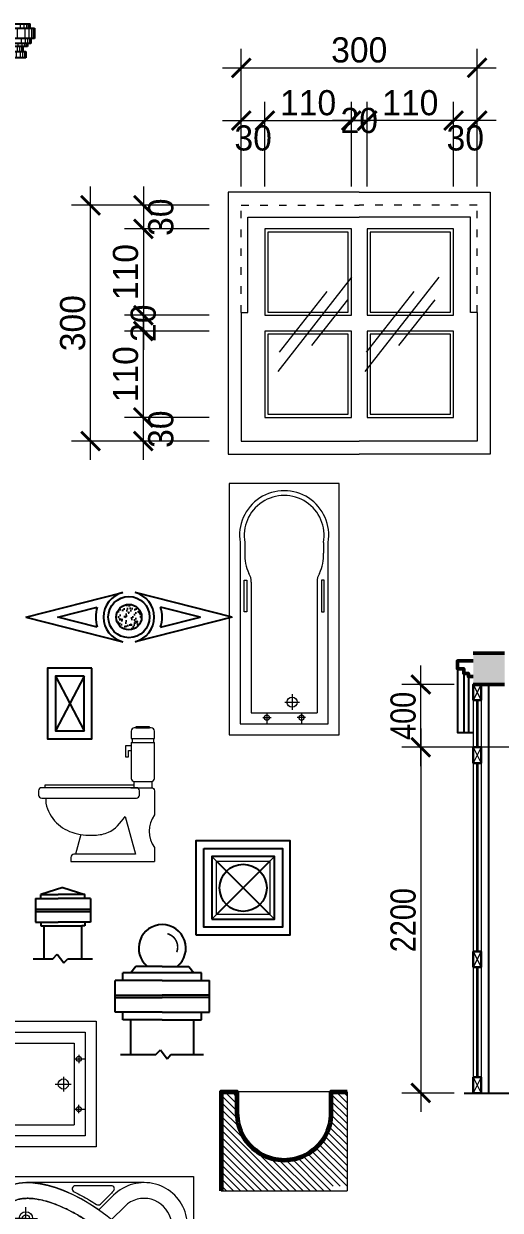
# Model space of a CAD drawing. Header units: millimetres. Extents: x -37049 to 129367, y 25385 to 90033.
# Drawn here: x 36232 to 39262, y 42520 to 50070 of the extents above; entities that cross this region are included whole.
import ezdxf

# ---------------------------------------------------------------- set-up
doc = ezdxf.new("R2010")
doc.units = ezdxf.units.MM
doc.header["$MEASUREMENT"] = 0
doc.linetypes.add('ACAD_ISO03W100', pattern=[30, 12, -18])
for name, color, linetype, lineweight in [('NCKHBAO', 191, 'Continuous', 13), ('NCUA', 4, 'Continuous', 20), ('NCUAMANH', 32, 'Continuous', 9), ('NKT', 9, 'Continuous', 0), ('NMANH1', 45, 'Continuous', 9), ('NMANH3', 25, 'Continuous', 9), ('NNUOC', 142, 'Continuous', 5), ('NTBI', 150, 'Continuous', 20), ('NTHAY1', 61, 'Continuous', 25), ('NTHAY2', 51, 'Continuous', 25), ('NTHAY3', 41, 'Continuous', 25), ('NTHEP', 7, 'Continuous', 20), ('Ntuong2', 150, 'Continuous', 50)]:
    doc.layers.add(name, color=color, linetype=linetype, lineweight=lineweight)
doc.styles.add('A-VO', font='vavon.ttf', dxfattribs={"height": 160})
doc.styles.add('AVO', font='vhelvcn.ttf')
doc.dimstyles.new('100', dxfattribs={"dimscale": 0, "dimtxt": 160, "dimasz": 120, "dimexe": 120, "dimexo": 120, "dimgap": 30, "dimtad": 1, "dimdec": 0, "dimzin": 0, "dimdsep": 46, "dimtxsty": 'AVO', "dimblk1": 'ARCHTICK', "dimblk2": 'ARCHTICK', "dimsah": 1, "dimcen": -2, "dimdle": 120, "dimclrd": 256, "dimclre": 256, "dimclrt": 7, "dimadec": 0, "dimazin": 0, "dimtfac": 1, "dimtdec": 0, "dimtix": 1, "dimtmove": 2, "dimatfit": 3, "dimldrblk": 'ARCHTICK', "dimfxl": 0, "dimtolj": 1, "dimtzin": 0, "dimlwd": 0, "dimlwe": 0, "dimarcsym": 0})
doc.dimstyles.new('20', dxfattribs={"dimscale": 0, "dimtxt": 160, "dimasz": 120, "dimexe": 120, "dimexo": 120, "dimgap": 30, "dimtad": 1, "dimtoh": 1, "dimdec": 0, "dimlfac": 0.2, "dimzin": 0, "dimdsep": 46, "dimtxsty": 'A-VO', "dimblk1": 'ARCHTICK', "dimblk2": 'ARCHTICK', "dimsah": 1, "dimcen": -3, "dimdle": 120, "dimclrd": 256, "dimclre": 256, "dimclrt": 7, "dimadec": 0, "dimazin": 0, "dimtfac": 1, "dimtdec": 0, "dimtix": 1, "dimtmove": 2, "dimatfit": 3, "dimldrblk": 'ARCHTICK', "dimfxl": 0, "dimtolj": 1, "dimtzin": 0, "dimlwd": 0, "dimlwe": 0, "dimarcsym": 0})

# ---------------------------------------------------------------- blocks, each defined once
blk = doc.blocks.new('_ARCHTICK')
at = {"color": 0, "linetype": 'ByBlock', "const_width": 0.15}
blk.add_lwpolyline([(-0.5, -0.5), (0.5, 0.5)], dxfattribs=at)
blk = doc.blocks.new('*D14')
at = {"layer": 'DEFPOINTS', "color": 0}
for p in [(37765.3, 49454), (37615.3, 48914.9), (37765.3, 48914.9)]:
    blk.add_point(p, dxfattribs=at)
at = {"layer": 'NKT', "lineweight": 0}
for p, q in [((37615.3, 49034.9), (37615.3, 49574)), ((37765.3, 49034.9), (37765.3, 49574)), ((37495.3, 49454), (37885.3, 49454))]:
    blk.add_line(p, q, dxfattribs=at)
at = {"layer": 'NKT', "lineweight": 0, "xscale": 120, "yscale": 120, "zscale": 120, "rotation": 180}
blk.add_blockref('_ARCHTICK', (37615.3, 49454), dxfattribs=at)
at = {"layer": 'NKT', "lineweight": 0, "xscale": 120, "yscale": 120, "zscale": 120}
blk.add_blockref('_ARCHTICK', (37765.3, 49454), dxfattribs=at)
at = {"layer": 'NKT', "color": 7, "insert": (37690.8, 49342.5), "char_height": 160, "attachment_point": 5, "style": 'A-VO'}
blk.add_mtext('\\A1;30', dxfattribs=at)
blk = doc.blocks.new('*D15')
at = {"layer": 'DEFPOINTS', "color": 0}
for p in [(38315.3, 49454), (37765.3, 48914.9), (38315.3, 48914.9)]:
    blk.add_point(p, dxfattribs=at)
at = {"layer": 'NKT', "lineweight": 0}
for p, q in [((37765.3, 49034.9), (37765.3, 49574)), ((38315.3, 49034.9), (38315.3, 49574)), ((37645.3, 49454), (38435.3, 49454))]:
    blk.add_line(p, q, dxfattribs=at)
at = {"layer": 'NKT', "lineweight": 0, "xscale": 120, "yscale": 120, "zscale": 120, "rotation": 180}
blk.add_blockref('_ARCHTICK', (37765.3, 49454), dxfattribs=at)
at = {"layer": 'NKT', "lineweight": 0, "xscale": 120, "yscale": 120, "zscale": 120}
blk.add_blockref('_ARCHTICK', (38315.3, 49454), dxfattribs=at)
at = {"layer": 'NKT', "color": 7, "insert": (38040.3, 49566.8), "char_height": 160, "attachment_point": 5, "style": 'A-VO'}
blk.add_mtext('\\A1;110', dxfattribs=at)
blk = doc.blocks.new('*D16')
at = {"layer": 'DEFPOINTS', "color": 0}
for p in [(39115.3, 49790), (37615.3, 48914.9), (39115.3, 48914.9)]:
    blk.add_point(p, dxfattribs=at)
at = {"layer": 'NKT', "lineweight": 0}
for p, q in [((37615.3, 49034.9), (37615.3, 49910)), ((39115.3, 49034.9), (39115.3, 49910)), ((37495.3, 49790), (39235.3, 49790))]:
    blk.add_line(p, q, dxfattribs=at)
at = {"layer": 'NKT', "lineweight": 0, "xscale": 120, "yscale": 120, "zscale": 120, "rotation": 180}
blk.add_blockref('_ARCHTICK', (37615.3, 49790), dxfattribs=at)
at = {"layer": 'NKT', "lineweight": 0, "xscale": 120, "yscale": 120, "zscale": 120}
blk.add_blockref('_ARCHTICK', (39115.3, 49790), dxfattribs=at)
at = {"layer": 'NKT', "color": 7, "insert": (38365.3, 49902.8), "char_height": 160, "attachment_point": 5, "style": 'A-VO'}
blk.add_mtext('\\A1;300', dxfattribs=at)
blk = doc.blocks.new('A$C4F583141')
at = {"layer": 'NMANH3'}
for p, q in [((0, 0), (112.9, 144)), ((2.1, 29.3), (74.8, 122.1)), ((51.5, 39.4), (106.5, 109.4))]:
    blk.add_line(p, q, dxfattribs=at)
blk = doc.blocks.new('*D17')
at = {"layer": 'DEFPOINTS', "color": 0}
for p in [(36656.8, 48914.9), (37531.9, 48914.9), (37531.9, 47414.9)]:
    blk.add_point(p, dxfattribs=at)
at = {"layer": 'NKT', "lineweight": 0}
for p, q in [((36656.8, 47294.9), (36656.8, 49034.9)), ((37411.9, 48914.9), (36536.8, 48914.9)), ((37411.9, 47414.9), (36536.8, 47414.9))]:
    blk.add_line(p, q, dxfattribs=at)
at = {"layer": 'NKT', "lineweight": 0, "xscale": 120, "yscale": 120, "zscale": 120}
for p, rotation in [((36656.8, 48914.9), 90), ((36656.8, 47414.9), 270)]:
    blk.add_blockref('_ARCHTICK', p, dxfattribs=dict(at, rotation=rotation))
at = {"layer": 'NKT', "color": 7, "insert": (36544, 48164.9), "char_height": 160, "attachment_point": 5, "rotation": 90, "style": 'A-VO'}
blk.add_mtext('\\A1;300', dxfattribs=at)
blk = doc.blocks.new('*D18')
at = {"layer": 'DEFPOINTS', "color": 0}
for p in [(37531.9, 48914.9), (36992.8, 48764.9), (37531.9, 48764.9)]:
    blk.add_point(p, dxfattribs=at)
at = {"layer": 'NKT', "lineweight": 0}
for p, q in [((36992.8, 49034.9), (36992.8, 48644.9)), ((37411.9, 48914.9), (36872.8, 48914.9)), ((37411.9, 48764.9), (36872.8, 48764.9))]:
    blk.add_line(p, q, dxfattribs=at)
at = {"layer": 'NKT', "lineweight": 0, "xscale": 120, "yscale": 120, "zscale": 120}
for p, rotation in [((36992.8, 48914.9), 90), ((36992.8, 48764.9), 270)]:
    blk.add_blockref('_ARCHTICK', p, dxfattribs=dict(at, rotation=rotation))
at = {"layer": 'NKT', "color": 7, "insert": (37104.3, 48839.4), "char_height": 160, "attachment_point": 5, "rotation": 90, "style": 'A-VO'}
blk.add_mtext('\\A1;30', dxfattribs=at)
blk = doc.blocks.new('*D19')
at = {"layer": 'DEFPOINTS', "color": 0}
for p in [(37531.9, 48764.9), (36992.8, 48214.9), (37531.9, 48214.9)]:
    blk.add_point(p, dxfattribs=at)
at = {"layer": 'NKT', "lineweight": 0}
for p, q in [((36992.8, 48884.9), (36992.8, 48094.9)), ((37411.9, 48764.9), (36872.8, 48764.9)), ((37411.9, 48214.9), (36872.8, 48214.9))]:
    blk.add_line(p, q, dxfattribs=at)
at = {"layer": 'NKT', "lineweight": 0, "xscale": 120, "yscale": 120, "zscale": 120}
for p, rotation in [((36992.8, 48764.9), 90), ((36992.8, 48214.9), 270)]:
    blk.add_blockref('_ARCHTICK', p, dxfattribs=dict(at, rotation=rotation))
at = {"layer": 'NKT', "color": 7, "insert": (36880, 48489.9), "char_height": 160, "attachment_point": 5, "rotation": 90, "style": 'A-VO'}
blk.add_mtext('\\A1;110', dxfattribs=at)
blk = doc.blocks.new('*D20')
at = {"layer": 'DEFPOINTS', "color": 0}
for p in [(36992.8, 47564.9), (37531.9, 47564.9), (37531.9, 47414.9)]:
    blk.add_point(p, dxfattribs=at)
at = {"layer": 'NKT', "lineweight": 0}
for p, q in [((36992.8, 47294.9), (36992.8, 47684.9)), ((37411.9, 47564.9), (36872.8, 47564.9)), ((37411.9, 47414.9), (36872.8, 47414.9))]:
    blk.add_line(p, q, dxfattribs=at)
at = {"layer": 'NKT', "lineweight": 0, "xscale": 120, "yscale": 120, "zscale": 120}
for p, rotation in [((36992.8, 47564.9), 90), ((36992.8, 47414.9), 270)]:
    blk.add_blockref('_ARCHTICK', p, dxfattribs=dict(at, rotation=rotation))
at = {"layer": 'NKT', "color": 7, "insert": (37104.3, 47490.4), "char_height": 160, "attachment_point": 5, "rotation": 90, "style": 'A-VO'}
blk.add_mtext('\\A1;30', dxfattribs=at)
blk = doc.blocks.new('*D21')
at = {"layer": 'DEFPOINTS', "color": 0}
for p in [(37531.9, 48214.9), (36992.8, 48114.9), (37531.9, 48114.9)]:
    blk.add_point(p, dxfattribs=at)
at = {"layer": 'NKT', "lineweight": 0}
for p, q in [((36992.8, 48334.9), (36992.8, 47994.9)), ((37411.9, 48214.9), (36872.8, 48214.9)), ((37411.9, 48114.9), (36872.8, 48114.9))]:
    blk.add_line(p, q, dxfattribs=at)
at = {"layer": 'NKT', "lineweight": 0, "xscale": 120, "yscale": 120, "zscale": 120}
for p, rotation in [((36992.8, 48214.9), 90), ((36992.8, 48114.9), 270)]:
    blk.add_blockref('_ARCHTICK', p, dxfattribs=dict(at, rotation=rotation))
at = {"layer": 'NKT', "color": 7, "insert": (36992.8, 48164.9), "char_height": 160, "attachment_point": 5, "rotation": 90, "style": 'A-VO'}
blk.add_mtext('\\A1;20', dxfattribs=at)
blk = doc.blocks.new('*D22')
at = {"layer": 'DEFPOINTS', "color": 0}
for p in [(36992.8, 48114.9), (37531.9, 48114.9), (37531.9, 47564.9)]:
    blk.add_point(p, dxfattribs=at)
at = {"layer": 'NKT', "lineweight": 0}
for p, q in [((36992.8, 47444.9), (36992.8, 48234.9)), ((37411.9, 48114.9), (36872.8, 48114.9)), ((37411.9, 47564.9), (36872.8, 47564.9))]:
    blk.add_line(p, q, dxfattribs=at)
at = {"layer": 'NKT', "lineweight": 0, "xscale": 120, "yscale": 120, "zscale": 120}
for p, rotation in [((36992.8, 48114.9), 90), ((36992.8, 47564.9), 270)]:
    blk.add_blockref('_ARCHTICK', p, dxfattribs=dict(at, rotation=rotation))
at = {"layer": 'NKT', "color": 7, "insert": (36880, 47839.9), "char_height": 160, "attachment_point": 5, "rotation": 90, "style": 'A-VO'}
blk.add_mtext('\\A1;110', dxfattribs=at)
blk = doc.blocks.new('*D23')
at = {"layer": 'DEFPOINTS', "color": 0}
for p in [(38415.3, 49454), (38415.3, 48914.9), (38965.3, 48914.9)]:
    blk.add_point(p, dxfattribs=at)
at = {"layer": 'NKT', "lineweight": 0}
for p, q in [((38415.3, 49034.9), (38415.3, 49574)), ((38965.3, 49034.9), (38965.3, 49574)), ((39085.3, 49454), (38295.3, 49454))]:
    blk.add_line(p, q, dxfattribs=at)
at = {"layer": 'NKT', "lineweight": 0, "xscale": 120, "yscale": 120, "zscale": 120, "rotation": 180}
blk.add_blockref('_ARCHTICK', (38415.3, 49454), dxfattribs=at)
at = {"layer": 'NKT', "lineweight": 0, "xscale": 120, "yscale": 120, "zscale": 120}
blk.add_blockref('_ARCHTICK', (38965.3, 49454), dxfattribs=at)
at = {"layer": 'NKT', "color": 7, "insert": (38690.3, 49566.8), "char_height": 160, "attachment_point": 5, "style": 'A-VO'}
blk.add_mtext('\\A1;110', dxfattribs=at)
blk = doc.blocks.new('*D24')
at = {"layer": 'DEFPOINTS', "color": 0}
for p in [(38315.3, 49454), (38315.3, 48914.9), (38415.3, 48914.9)]:
    blk.add_point(p, dxfattribs=at)
at = {"layer": 'NKT', "lineweight": 0}
for p, q in [((38315.3, 49034.9), (38315.3, 49574)), ((38415.3, 49034.9), (38415.3, 49574)), ((38535.3, 49454), (38195.3, 49454))]:
    blk.add_line(p, q, dxfattribs=at)
at = {"layer": 'NKT', "lineweight": 0, "xscale": 120, "yscale": 120, "zscale": 120, "rotation": 180}
blk.add_blockref('_ARCHTICK', (38315.3, 49454), dxfattribs=at)
at = {"layer": 'NKT', "lineweight": 0, "xscale": 120, "yscale": 120, "zscale": 120}
blk.add_blockref('_ARCHTICK', (38415.3, 49454), dxfattribs=at)
at = {"layer": 'NKT', "color": 7, "insert": (38365.3, 49454), "char_height": 160, "attachment_point": 5, "style": 'A-VO'}
blk.add_mtext('\\A1;20', dxfattribs=at)
blk = doc.blocks.new('*D25')
at = {"layer": 'DEFPOINTS', "color": 0}
for p in [(38965.3, 49454), (38965.3, 48914.9), (39115.3, 48914.9)]:
    blk.add_point(p, dxfattribs=at)
at = {"layer": 'NKT', "lineweight": 0}
for p, q in [((38965.3, 49034.9), (38965.3, 49574)), ((39115.3, 49034.9), (39115.3, 49574)), ((39235.3, 49454), (38845.3, 49454))]:
    blk.add_line(p, q, dxfattribs=at)
at = {"layer": 'NKT', "lineweight": 0, "xscale": 120, "yscale": 120, "zscale": 120}
for p, rotation in [((38965.3, 49454), 180.000000000009), ((39115.3, 49454), 8.952838470577262e-12)]:
    blk.add_blockref('_ARCHTICK', p, dxfattribs=dict(at, rotation=rotation))
at = {"layer": 'NKT', "color": 7, "insert": (39039.8, 49342.5), "char_height": 160, "attachment_point": 5, "style": 'A-VO'}
blk.add_mtext('\\A1;30', dxfattribs=at)
blk = doc.blocks.new('A$C46975202')
at = {"layer": 'NTHAY2'}
h = blk.add_hatch(dxfattribs=at)
h.set_pattern_fill('AR-CONC', color=256, scale=10, style=0)
h.set_pattern_definition([(50, (10794.5, -45159.61), (71.72602, -6.27521), [7.5, -82.5]), (355, (10794.5, -45159.61), (-13.87513, 75.21921), [6, -66]), (100.4514, (10800.48, -45160.13), (57.85094, 68.94395), [6.37402, -70.11421]), (46.1842, (10794.5, -45139.61), (106.7241, -16.5519), [11.25, -123.75]), (96.6356, (10803.39, -45140.99), (93.46627, 97.41179), [9.56103, -105.1713]), (351.1842, (10794.5, -45139.61), (93.4662, 97.41186), [9, -99]), (21, (10804.5, -45144.61), (59.690705, -40.26189), [7.5, -82.5]), (326, (10804.5, -45144.61), (24.33153, 72.515), [6, -66]), (71.4514, (10809.474, -45147.96), (84.02226, 32.25305), [6.37402, -70.11421]), (37.5, (10794.5, -45159.607), (1.215986, 33.289385), [0, -65.2, 0, -67, 0, -66.25]), (7.5, (10794.5, -45159.607), (26.306954, 39.44117), [0, -38.2, 0, -63.7, 0, -25.25]), (327.5, (10772.2, -45159.607), (53.382244, -2.255487), [0, -25, 0, -78, 0, -103.5]), (317.5, (10762.2, -45159.607), (58.318617, 10.0105), [0, -32.5, 0, -51.8, 0, -73.5])])
h.paths.add_polyline_path([(574.5, 156.2, 1), (736.8, 156.2, 1)])
for p, q in [((0, 156.2), (616, 312.4)), ((1311.3, 156.2), (695.2, 312.4)), ((0, 156.1), (616.1, 0)), ((1311.3, 156.2), (695.2, 0))]:
    blk.add_line(p, q, dxfattribs=at)
for points in [[(454.3, 92.6), (203.4, 156.2), (454.3, 219.8)], [(856.9, 92.6), (1107.9, 156.2), (856.9, 219.8)]]:
    blk.add_lwpolyline(points, dxfattribs=at)
for radius in [131.1, 81.1]:
    blk.add_circle((655.6, 156.2), radius, dxfattribs=at)
for radius, start, end in [(161.1, 104.22614, 255.77778), (161.1, 284.22418, 75.77582), (211.1, 162.46847, 197.53591), (211.1, 342.46605, 17.53349)]:
    blk.add_arc((655.6, 156.2), radius, start, end, dxfattribs=at)
blk = doc.blocks.new('A$C7DD86590')
at = {"layer": 'NTHAY2'}
blk.add_hatch(color=256, dxfattribs=at).paths.add_polyline_path([(200, 200), (0, 200), (0, 0), (50, 0), (200, 0)])
at = {"layer": 'Ntuong2'}
for p, q in [((0, 200), (200, 200)), ((0, 0), (200, 0))]:
    blk.add_line(p, q, dxfattribs=at)
blk = doc.blocks.new('*D173')
at = {"layer": 'DEFPOINTS', "color": 0}
for p in [(44597.4, 45466), (38756.7, 43266), (39090.1, 43266)]:
    blk.add_point(p, dxfattribs=at)
at = {"layer": 'NKT', "lineweight": 0}
for p, q in [((38756.7, 45586), (38756.7, 43146)), ((44477.4, 45466), (38636.7, 45466)), ((38970.1, 43266), (38636.7, 43266))]:
    blk.add_line(p, q, dxfattribs=at)
at = {"layer": 'NKT', "lineweight": 0, "xscale": 120, "yscale": 120, "zscale": 120}
for p, rotation in [((38756.7, 45466), 90), ((38756.7, 43266), 270)]:
    blk.add_blockref('_ARCHTICK', p, dxfattribs=dict(at, rotation=rotation))
at = {"layer": 'NKT', "color": 7, "insert": (38645, 44366), "char_height": 160, "attachment_point": 5, "rotation": 90, "style": 'AVO'}
blk.add_mtext('\\A1;2200', dxfattribs=at)
blk = doc.blocks.new('*D176')
at = {"layer": 'DEFPOINTS', "color": 0}
for p in [(38756.7, 45866), (39090.1, 45866), (39090.1, 45466)]:
    blk.add_point(p, dxfattribs=at)
at = {"layer": 'NKT', "lineweight": 0}
for p, q in [((38756.7, 45346), (38756.7, 45986)), ((38970.1, 45866), (38636.7, 45866)), ((38970.1, 45466), (38636.7, 45466))]:
    blk.add_line(p, q, dxfattribs=at)
at = {"layer": 'NKT', "lineweight": 0, "xscale": 120, "yscale": 120, "zscale": 120}
for p, rotation in [((38756.7, 45866), 90), ((38756.7, 45466), 270)]:
    blk.add_blockref('_ARCHTICK', p, dxfattribs=dict(at, rotation=rotation))
at = {"layer": 'NKT', "color": 7, "insert": (38645, 45666), "char_height": 160, "attachment_point": 5, "rotation": 90, "style": 'AVO'}
blk.add_mtext('\\A1;400', dxfattribs=at)
blk = doc.blocks.new('A$C28093833')
at = {"layer": 'DEFPOINTS', "color": 5}
for p, q in [((94, 336.6), (336.6, 94)), ((336.6, 336.6), (94, 94))]:
    blk.add_line(p, q, dxfattribs=at)
at = {"layer": 'NMANH1', "ltscale": 5000}
for p, q in [((94, 336.6), (71.8, 358.8)), ((336.6, 336.6), (358.8, 358.8)), ((71.8, 71.8), (94, 94)), ((358.8, 71.8), (336.6, 94))]:
    blk.add_line(p, q, dxfattribs=at)
blk.add_lwpolyline([(94, 336.6), (336.6, 336.6), (336.6, 94), (94, 94)], close=True, dxfattribs=at)
at = {"layer": 'NTHAY2', "ltscale": 5000}
for points in [[(0, 0), (430.6, 0), (430.6, 430.6), (0, 430.6)], [(35.9, 394.7), (394.7, 394.7), (394.7, 35.9), (35.9, 35.9)], [(71.8, 71.8), (358.8, 71.8), (358.8, 358.8), (71.8, 358.8)]]:
    blk.add_lwpolyline(points, close=True, dxfattribs=at)
blk.add_circle((215.3, 215.3), 107.7, dxfattribs=at)
blk = doc.blocks.new('A$C63A757C0')
at = {"layer": 'NCUA', "lineweight": 30}
blk.add_lwpolyline([(0, 0), (50, 0), (50, 100), (0, 100)], close=True, dxfattribs=at)
at = {"layer": 'NCUAMANH'}
for p, q in [((50, 100), (0, 0)), ((0, 100), (50, 0))]:
    blk.add_line(p, q, dxfattribs=at)
blk = doc.blocks.new('A$C28FF7DCE')
at = {"layer": 'NTBI'}
for p, q in [((589, 784), (737.2, 784)), ((589, 758.5), (737.2, 758.5)), ((595.9, 784), (595.9, 758.5)), ((730.3, 784), (730.3, 758.5)), ((606.6, 509.4), (606.6, 470)), ((719.6, 509.4), (719.6, 470)), ((551, 285.7), (615.6, 46.6)), ((269.7, 171.7), (235.6, 46.6)), ((737.2, 88.4), (737.2, 0)), ((205.2, 26.6), (205.2, 0)), ((205.2, 0), (737.2, 0)), ((615.6, 46.6), (225.2, 46.6))]:
    blk.add_line(p, q, dxfattribs=at)
for points in [[(737.2, 784), (737.2, 830.2, 0.414214), (717.2, 850.2), (609, 850.2, 0.414214), (589, 830.2), (589, 784)], [(589, 758.5), (589, 529.4, 0.414214), (609, 509.4), (717.2, 509.4, 0.414214), (737.2, 529.4), (737.2, 758.5)], [(587.1, 470), (717.2, 470, -0.414214), (737.2, 450), (737.2, 297.1, 0.041647)]]:
    blk.add_lwpolyline(points, format="xyb", dxfattribs=at)
blk.add_lwpolyline([(619.3, 850.2), (705.1, 850.2), (705.1, 857.5), (619.3, 857.5)], close=True, dxfattribs=at)
for points in [[(589, 736), (553.8, 736), (553.8, 666.8), (573, 666.8), (573, 706.2), (589, 706.2)], [(41.8, 470), (41.8, 487.9), (606.6, 487.9)]]:
    blk.add_lwpolyline(points, dxfattribs=at)
blk.add_lwpolyline([(20, 403.4), (622.2, 403.4, 0.414214), (642.2, 423.4), (642.2, 450, 0.414214), (622.2, 470), (20, 470, 0.414214), (0, 450), (0, 423.4, 0.414214)], format="xyb", close=True, dxfattribs=at)
for centre, radius, start, end in [((884.3, 192.7), 180.4, 144.6473, 215.3527), ((225.2, 26.6), 20, 90, 180)]:
    blk.add_arc(centre, radius, start, end, dxfattribs=at)
blk.add_spline([(45.4, 403.4), (45.6, 388.2), (102.6, 259.2), (212.8, 185.9), (357.2, 167.9), (444.6, 185.9), (551, 285.7)], degree=3, dxfattribs=at)
blk = doc.blocks.new('A$C70175DCB')
at = {"layer": 'NTBI', "color": 8, "lineweight": 9}
for p, q in [((466, 730), (1730, 730)), ((466, 700), (644.3, 700)), ((1730, 730), (1730, 70)), ((828.7, 660), (1660, 660)), ((1660, 660), (1660, 140)), ((1658.2, 560), (1727.9, 560)), ((1690.8, 585.2), (1690.8, 531.9)), ((1540.9, 400), (1641, 400)), ((1592.1, 444.9), (1592.1, 353.1)), ((1658.2, 240), (1727.9, 240)), ((1690.8, 214.8), (1690.8, 268.1)), ((466, 100), (644.3, 100)), ((828.7, 140), (1660, 140)), ((1730, 70), (466, 70))]:
    blk.add_line(p, q, dxfattribs=at)
at = {"layer": 'NTBI'}
blk.add_lwpolyline([(0, 0), (0, 800), (1800, 800), (1800, 0)], close=True, dxfattribs=at)
at = {"layer": 'NTBI', "color": 8, "lineweight": 9}
for points in [[(815.7, 704.9), (815.7, 686.8), (1017.2, 686.8), (1017.2, 704.9)], [(815.7, 95.1), (815.7, 113.2), (1017.2, 113.2), (1017.2, 95.1)]]:
    blk.add_lwpolyline(points, close=True, dxfattribs=at)
for centre, radius in [((1690.8, 560), 16.2), ((1592.1, 400), 32.5), ((1690.8, 240), 16.2)]:
    blk.add_circle(centre, radius, dxfattribs=at)
for centre, radius, start, end in [((466, 400), 330, 90, 270), ((466, 400), 300, 90, 270), ((659.3, 434), 266.4, 64.87236, 93.20807), ((821.4, 745), 85.3, 234.92699, 274.88906), ((659.3, 366), 266.4, 266.79193, 295.12764), ((821.4, 55), 85.3, 85.11094, 125.07301)]:
    blk.add_arc(centre, radius, start, end, dxfattribs=at)
blk = doc.blocks.new('A$C3689792C')
at = {"layer": 'NMANH1'}
blk.add_arc((1050, 0), 0.000000000264, 261.64696, 277.90716, dxfattribs=at)
at = {"layer": 'NTBI', "color": 8, "lineweight": 9}
for p, q in [((1085.4, 1360.2), (337.1, 1360.2)), ((875.8, 1340.2), (648.1, 1340.2)), ((877.1, 1293.8), (806.9, 1223.7)), ((891.2, 1279.7), (797.7, 1186.2)), ((961.9, 1209), (878.7, 1125.8)), ((333.1, 1132.7), (258.1, 1132.7)), ((333.1, 1132.7), (333.1, 1203.6)), ((333.1, 1132.7), (333.1, 1061.8)), ((333.1, 1132.7), (408.2, 1132.7)), ((1360.2, 1085.4), (1360.2, 337.1)), ((1209, 961.9), (1125.8, 878.7)), ((1279.7, 891.2), (1186.2, 797.7)), ((1293.8, 877.1), (1223.7, 806.9)), ((1340.2, 875.8), (1340.2, 648.1))]:
    blk.add_line(p, q, dxfattribs=at)
at = {"layer": 'NTBI'}
blk.add_lwpolyline([(1400, 0), (1050, 0, -0.333333), (0, 1050), (0, 1400), (1400, 1400)], format="xyb", close=True, dxfattribs=at)
at = {"layer": 'NTBI', "color": 8, "lineweight": 9}
for radius in [42.5, 22.5]:
    blk.add_circle((333.1, 1132.7), radius, dxfattribs=at)
for centre, radius, start, end in [((1085.4, 1085.4), 274.7, 315, 135), ((648.1, 1320.2), 20, 90, 244.3602), ((875.8, 1320.2), 20, 311.77251, 90), ((1085.4, 1085.4), 294.7, 131.77251, 135), ((792.7, 1237.8), 20, 236.66313, 315), ((1085.4, 1085.4), 174.7, 315, 135), ((1085.4, 1085.4), 294.7, 315, 318.22749), ((1320.2, 875.8), 20, 0, 138.22749), ((1237.8, 792.7), 20, 135, 213.33687), ((906.6, 543.4), 379.1, 251.64439, 18.35561), ((906.6, 543.4), 279.1, 251.64439, 18.35561), ((1320.2, 648.1), 20, 205.6398, 0)]:
    blk.add_arc(centre, radius, start, end, dxfattribs=at)
blk.add_ellipse((725, 725), major_axis=(-568.1, 568.2), ratio=0.5, start_param=5.061327, end_param=10.646648, dxfattribs=at)
at = {"layer": 'NTBI', "color": 8, "lineweight": 9, "extrusion": (0, 0, -1)}
blk.add_ellipse((725, 725), major_axis=(-568.1, 568.2), ratio=0.5, start_param=5.061327, end_param=10.646648, dxfattribs=at)
at = {"layer": 'NTBI', "color": 8, "lineweight": 9}
for points, knots in [([(639.4, 1302.1), (639.8, 1301.9), (640.2, 1301.7), (672.7, 1286.1), (705.1, 1268.5), (752.2, 1240.1), (767, 1230.8), (781.8, 1221.1)], [7.2414001, 7.2414001, 7.2414001, 7.2414001, 7.2433901, 7.2433901, 7.3935718, 7.3935718, 7.4624342, 7.4624342, 7.4624342, 7.4624342]), ([(740.8, 1104), (726.5, 1113.8), (712.3, 1123.3), (674, 1147.6), (650, 1161.6), (602.5, 1186.9), (579.1, 1198.3), (533.4, 1218.2), (511, 1226.7), (471.8, 1239.6), (454.6, 1244.4), (421.6, 1252.1), (405.8, 1255), (375.8, 1258.9), (361.7, 1260), (338.1, 1260.3), (328.3, 1260), (309.9, 1258.3), (301.4, 1257), (285.7, 1253.7), (278.5, 1251.7), (266.3, 1247.4), (261.2, 1245.3), (251.8, 1240.6), (247.5, 1238.1), (239.5, 1232.8), (235.9, 1230), (229, 1224), (225.8, 1220.8), (219.8, 1213.9), (217, 1210.2), (211.7, 1202.2), (209.2, 1197.9), (204.6, 1188.4), (202.4, 1183.3), (198.6, 1172.2), (196.8, 1166.2), (193.9, 1153.3), (192.6, 1146.4), (190.8, 1131.6), (190.2, 1123.8), (189.7, 1107.2), (189.8, 1098.5), (190.7, 1080.2), (191.6, 1070.6), (194.1, 1050.8), (195.8, 1040.5), (201, 1014.1), (205, 997.5), (215.1, 963.2), (221.1, 945.4), (235.1, 909), (243, 890.4), (260.7, 852.5), (270.4, 833.3), (291.8, 794.4), (303.3, 774.8), (328, 735.5), (341.2, 715.9), (369, 676.6), (383.7, 657.1), (419.8, 611.7), (441.7, 585.9), (487.6, 535.7), (511.5, 511.2), (560.9, 464.1), (586.3, 441.4), (638, 398.4), (664.3, 378), (717.3, 340), (744, 322.3), (786.6, 296.4), (802.7, 287.1), (818.7, 278.5)], [5.061327, 5.061327, 5.061327, 5.061327, 5.134263, 5.134263, 5.257353, 5.257353, 5.380443, 5.380443, 5.503533, 5.503533, 5.604849, 5.604849, 5.706164, 5.706164, 5.80748, 5.80748, 5.887682, 5.887682, 5.967884, 5.967884, 6.048086, 6.048086, 6.115474, 6.115474, 6.182862, 6.182862, 6.25025, 6.25025, 6.317638, 6.317638, 6.385026, 6.385026, 6.452414, 6.452414, 6.519802, 6.519802, 6.58719, 6.58719, 6.654578, 6.654578, 6.721966, 6.721966, 6.789354, 6.789354, 6.856742, 6.856742, 6.92413, 6.92413, 7.024637, 7.024637, 7.125145, 7.125145, 7.225652, 7.225652, 7.326159, 7.326159, 7.426667, 7.426667, 7.527174, 7.527174, 7.627681, 7.627681, 7.763631, 7.763631, 7.899581, 7.899581, 8.03553, 8.03553, 8.17148, 8.17148, 8.307429, 8.307429, 8.390181, 8.390181, 8.390181, 8.390181]), ([(346, 709.2), (336.1, 723.4), (326.7, 737.7), (302.4, 776), (288.4, 800), (263, 847.5), (251.7, 870.9), (231.8, 916.6), (223.3, 939), (210.4, 978.2), (205.6, 995.4), (197.9, 1028.4), (195, 1044.2), (191, 1074.1), (190, 1088.3), (189.7, 1111.9), (190, 1121.7), (191.7, 1140.1), (193, 1148.6), (196.3, 1164.3), (198.3, 1171.5), (202.6, 1183.7), (204.7, 1188.7), (209.4, 1198.2), (211.9, 1202.5), (217.2, 1210.5), (220, 1214.1), (226, 1221), (229.2, 1224.2), (236.1, 1230.2), (239.8, 1233), (247.8, 1238.3), (252.1, 1240.8), (261.6, 1245.4), (266.7, 1247.6), (277.8, 1251.4), (283.8, 1253.2), (296.7, 1256.1), (303.6, 1257.3), (318.4, 1259.2), (326.2, 1259.8), (342.8, 1260.3), (351.5, 1260.2), (369.8, 1259.3), (379.3, 1258.4), (399.2, 1255.9), (409.5, 1254.2), (435.9, 1249), (452.5, 1244.9), (486.8, 1234.9), (504.6, 1228.9), (541, 1214.9), (559.6, 1207), (597.5, 1189.3), (616.7, 1179.5), (655.6, 1158.2), (675.2, 1146.7), (714.5, 1122), (734.1, 1108.8), (773.3, 1081), (792.9, 1066.3), (838.3, 1030.2), (864.1, 1008.3), (914.3, 962.4), (938.8, 938.5), (985.9, 889.1), (1008.6, 863.7), (1051.6, 812), (1072, 785.7), (1110, 732.7), (1127.7, 706), (1153.6, 663.4), (1162.9, 647.3), (1171.5, 631.3)], [5.061327, 5.061327, 5.061327, 5.061327, 5.134263, 5.134263, 5.257353, 5.257353, 5.380443, 5.380443, 5.503533, 5.503533, 5.604849, 5.604849, 5.706164, 5.706164, 5.80748, 5.80748, 5.887682, 5.887682, 5.967884, 5.967884, 6.048086, 6.048086, 6.115474, 6.115474, 6.182862, 6.182862, 6.25025, 6.25025, 6.317638, 6.317638, 6.385026, 6.385026, 6.452414, 6.452414, 6.519802, 6.519802, 6.58719, 6.58719, 6.654578, 6.654578, 6.721966, 6.721966, 6.789354, 6.789354, 6.856742, 6.856742, 6.92413, 6.92413, 7.024637, 7.024637, 7.125145, 7.125145, 7.225652, 7.225652, 7.326159, 7.326159, 7.426667, 7.426667, 7.527174, 7.527174, 7.627681, 7.627681, 7.763631, 7.763631, 7.899581, 7.899581, 8.03553, 8.03553, 8.17148, 8.17148, 8.307429, 8.307429, 8.390181, 8.390181, 8.390181, 8.390181]), ([(1302.1, 639.4), (1301.9, 639.8), (1301.7, 640.2), (1286.1, 672.7), (1268.5, 705.1), (1240.1, 752.2), (1230.8, 767), (1221.1, 781.8)], [7.2414001, 7.2414001, 7.2414001, 7.2414001, 7.2433901, 7.2433901, 7.3935718, 7.3935718, 7.4624342, 7.4624342, 7.4624342, 7.4624342]), ([(1171.5, 631.3), (1163.5, 646.1), (1155, 661.1), (1134.3, 695.3), (1121.9, 714.6), (1107.1, 736.2), (1105.6, 738.5), (1104, 740.8)], [10.4593697, 10.4593697, 10.4593697, 10.4593697, 10.5362047, 10.5362047, 10.6349517, 10.6349517, 10.6466484, 10.6466484, 10.6466484, 10.6466484])]:
    blk.add_open_spline(points, degree=3, knots=knots, dxfattribs=at)
blk = doc.blocks.new('A$C5E1B3201')
at = {"layer": 'NTBI', "lineweight": 9}
h = blk.add_hatch(dxfattribs=at)
h.set_pattern_fill('ANSI31', color=5, scale=500, style=0)
h.set_pattern_definition([(135, (234998.604, -53542.39), (44.194174, 44.194174), [])])
h.paths.add_polyline_path([(0, 1260), (200, 1260), (200, 992, 1.000125), (1400, 992), (1400, 1260), (1600, 1260), (1600, 60), (1400, 60), (1400, 0), (0, 0)])
at = {"layer": 'NTBI', "lineweight": 60}
blk.add_line((0, 1260), (0, 0), dxfattribs=at)
at = {"layer": 'NTBI'}
for p, q in [((1400, 1260), (200, 1260)), ((1600, 1260), (1600, 0)), ((0, 0), (1600, 0))]:
    blk.add_line(p, q, dxfattribs=at)
at = {"layer": 'NTBI', "lineweight": 60}
blk.add_lwpolyline([(0, 1260), (0, 1260), (200, 1260), (200, 992, 1.000125), (1400, 992), (1400, 1260), (1600, 1260)], format="xyb", dxfattribs=at)
blk = doc.blocks.new('A$C6187210D')
at = {"layer": 'NTBI', "color": 8, "lineweight": 9}
for p, q in [((70, 1223.3), (70, 70)), ((100, 1223.3), (100, 1155.7)), ((600, 1223.3), (600, 1155.7)), ((630, 70), (630, 1223.3)), ((140, 971.3), (140, 140)), ((560, 971.3), (560, 140)), ((400, 259.1), (400, 159)), ((355.1, 207.9), (446.9, 207.9)), ((140, 140), (560, 140)), ((214.8, 109.2), (268.1, 109.2)), ((240, 141.8), (240, 72.1)), ((485.2, 109.2), (431.9, 109.2)), ((460, 141.8), (460, 72.1)), ((70, 70), (630, 70))]:
    blk.add_line(p, q, dxfattribs=at)
at = {"layer": 'NTBI'}
blk.add_lwpolyline([(700, 1600), (0, 1600), (0, 0), (700, 0)], close=True, dxfattribs=at)
at = {"layer": 'NTBI', "color": 8, "lineweight": 9}
for points in [[(95.1, 984.3), (113.2, 984.3), (113.2, 782.8), (95.1, 782.8)], [(604.9, 984.3), (586.8, 984.3), (586.8, 782.8), (604.9, 782.8)]]:
    blk.add_lwpolyline(points, close=True, dxfattribs=at)
for centre, radius in [((400, 207.9), 32.5), ((240, 109.2), 16.2), ((460, 109.2), 16.2)]:
    blk.add_circle(centre, radius, dxfattribs=at)
for centre, radius, start, end in [((350, 1269.5), 283.8, 350.6282, 189.3718), ((350, 1269.1), 254.2, 349.61114, 190.38886), ((366, 1140.7), 266.4, 176.79193, 205.12764), ((334, 1140.7), 266.4, 334.87236, 3.20807), ((55, 978.6), 85.3, 355.11094, 35.07301), ((645, 978.6), 85.3, 144.92699, 184.88906)]:
    blk.add_arc(centre, radius, start, end, dxfattribs=at)
blk = doc.blocks.new('A$C04EE4643')
at = {"layer": 'NMANH3'}
for p, q in [((2.9, 188.5), (2.9, 124.2)), ((8.8, 188.5), (8.8, 124.2)), ((20.5, 188.5), (20.5, 124.2)), ((31.6, 188.5), (31.6, 217.2)), ((36.5, 188.5), (36.5, 124.2)), ((37.5, 188.5), (37.5, 217.2)), ((49.2, 188.5), (49.2, 217.2)), ((61.6, 188.5), (61.6, 124.2)), ((65.2, 188.5), (65.2, 217.2)), ((90.3, 188.5), (90.3, 217.2)), ((111.4, 188.5), (111.4, 124.2)), ((140.2, 188.5), (140.2, 217.2)), ((204.3, 188.5), (204.3, 217.2)), ((233, 188.5), (233, 124.2)), ((254.2, 188.5), (254.2, 217.2)), ((279.3, 188.5), (279.3, 217.2)), ((282.9, 188.5), (282.9, 124.2)), ((295.3, 188.5), (295.3, 217.2)), ((307, 188.5), (307, 217.2)), ((308, 188.5), (308, 124.2)), ((312.9, 188.5), (312.9, 217.2)), ((324, 188.5), (324, 124.2)), ((335.7, 188.5), (335.7, 124.2)), ((341.6, 188.5), (341.6, 124.2)), ((26.9, 124.2), (26.9, 92)), ((32.8, 124.2), (32.8, 92)), ((44.5, 124.2), (44.5, 92)), ((47.1, 92), (47.1, 72)), ((52.9, 92), (52.9, 72)), ((60.4, 124.2), (60.4, 92)), ((64.7, 92), (64.7, 72)), ((80.6, 92), (80.6, 72)), ((85.6, 124.2), (85.6, 92)), ((105.7, 92), (105.7, 72)), ((135.4, 124.2), (135.4, 92)), ((209.1, 124.2), (209.1, 92)), ((238.8, 92), (238.8, 72)), ((258.9, 124.2), (258.9, 92)), ((263.9, 92), (263.9, 72)), ((279.8, 92), (279.8, 72)), ((284.1, 124.2), (284.1, 92)), ((291.6, 92), (291.6, 72)), ((297.4, 92), (297.4, 72)), ((300, 124.2), (300, 92)), ((311.7, 124.2), (311.7, 92)), ((317.6, 124.2), (317.6, 92)), ((59.1, 40.3), (59.1, 0)), ((64.9, 40.3), (64.9, 0)), ((75.2, 40.3), (75.2, 72)), ((76.7, 40.3), (76.7, 0)), ((81, 40.3), (81, 72)), ((92.6, 40.3), (92.6, 0)), ((92.8, 40.3), (92.8, 72)), ((108.7, 40.3), (108.7, 72)), ((117.7, 40.3), (117.7, 0)), ((133.8, 40.3), (133.8, 72)), ((210.7, 40.3), (210.7, 72)), ((226.8, 40.3), (226.8, 0)), ((235.8, 40.3), (235.8, 72)), ((251.7, 40.3), (251.7, 72)), ((251.9, 40.3), (251.9, 0)), ((263.4, 40.3), (263.4, 72)), ((267.8, 40.3), (267.8, 0)), ((269.3, 40.3), (269.3, 72)), ((279.6, 40.3), (279.6, 0)), ((285.4, 40.3), (285.4, 0))]:
    blk.add_line(p, q, dxfattribs=at)
at = {"layer": 'NTHAY2'}
for p, q in [((0, 188.5), (0, 124.2)), ((172.2, 188.5), (0, 188.5)), ((28.7, 188.5), (28.7, 217.2)), ((172.2, 217.2), (28.7, 217.2)), ((172.2, 217.2), (315.8, 217.2)), ((172.2, 188.5), (344.5, 188.5)), ((315.8, 188.5), (315.8, 217.2)), ((344.5, 188.5), (344.5, 124.2)), ((0, 124.2), (24, 124.2)), ((24, 124.2), (24, 92)), ((24, 124.2), (172.2, 124.2, -1682.2)), ((24, 92), (44.1, 92)), ((44.1, 92), (44.1, 72)), ((44.1, 92), (172.2, 92, -1682.2)), ((320.5, 124.2), (172.2, 124.2, -1682.2)), ((300.4, 92), (172.2, 92, -1682.2)), ((320.5, 92), (300.4, 92)), ((300.4, 92), (300.4, 72)), ((344.5, 124.2), (320.5, 124.2)), ((320.5, 124.2), (320.5, 92)), ((44.1, 72), (172.2, 72)), ((56.1, 40.3), (56.1, 0)), ((172.2, 40.3), (56.1, 40.3)), ((56.1, 0), (72.2, 0)), ((72.2, 40.3), (72.2, 72)), ((72.2, 40.3), (72.2, 72)), ((72.2, 0), (172.2, 0)), ((300.4, 72), (172.2, 72)), ((172.2, 40.3), (288.4, 40.3)), ((272.2, 0), (172.2, 0)), ((272.2, 40.3), (272.2, 72)), ((272.2, 40.3), (272.2, 72)), ((288.4, 0), (272.2, 0)), ((288.4, 40.3), (288.4, 0))]:
    blk.add_line(p, q, dxfattribs=at)

msp = doc.modelspace()

# ---------------------------------------------------------------- linework, layer by layer
at = {"layer": 'NCKHBAO'}
for points in [[(38365.3, 48998.2), (37531.9, 48998.2), (37531.9, 47331.5), (38365.3, 47331.5)], [(38365.3, 48998.2), (39198.6, 48998.2), (39198.6, 47331.5), (38365.3, 47331.5)]]:
    msp.add_lwpolyline(points, dxfattribs=at)
at = {"layer": 'NCUA'}
for p, q in [((37656.9, 48839.9), (38365.3, 48839.9)), ((37656.9, 48232.5), (37656.9, 48839.9)), ((39073.6, 48839.9), (38365.3, 48839.9)), ((39073.6, 48232.5), (39073.6, 48839.9)), ((37615.3, 48232.5), (37656.9, 48232.5)), ((39115.3, 48232.5), (39073.6, 48232.5)), ((39090.1, 45766), (39090.1, 45466)), ((39140.1, 45766), (39140.1, 45466)), ((39090.1, 45366), (39090.1, 44166)), ((39140.1, 45366), (39140.1, 44166)), ((39090.1, 44066), (39090.1, 43366)), ((39140.1, 44066), (39140.1, 43366))]:
    msp.add_line(p, q, dxfattribs=at)
for points in [[(38315.3, 48764.9), (37765.3, 48764.9), (37765.3, 48232.5), (37765.3, 48214.9), (38315.3, 48214.9)], [(38965.3, 48764.9), (38415.3, 48764.9), (38415.3, 48214.9), (38965.3, 48214.9), (38965.3, 48232.5)], [(38315.3, 48114.9), (37765.3, 48114.9), (37765.3, 47564.9), (38315.3, 47564.9)], [(38965.3, 48114.9), (38415.3, 48114.9), (38415.3, 47564.9), (38965.3, 47564.9)]]:
    msp.add_lwpolyline(points, close=True, dxfattribs=at)
for points in [[(37615.3, 48232.5), (37615.3, 47414.9), (38365.3, 47414.9)], [(39115.3, 48232.5), (39115.3, 47414.9), (38365.3, 47414.9)]]:
    msp.add_lwpolyline(points, dxfattribs=at)
at = {"layer": 'NCUAMANH'}
for p, q in [((39110.1, 45766), (39110.1, 45466)), ((39120.1, 45766), (39120.1, 45466)), ((39110.1, 45366), (39110.1, 44166)), ((39120.1, 45366), (39120.1, 44166)), ((39110.1, 44066), (39110.1, 43366)), ((39120.1, 44066), (39120.1, 43366))]:
    msp.add_line(p, q, dxfattribs=at)
at = {"layer": 'NCUAMANH', "linetype": 'ACAD_ISO03W100', "ltscale": 4}
for points in [[(37615.3, 48232.5), (37615.3, 48914.9), (38365.3, 48914.9)], [(39115.3, 48232.5), (39115.3, 48914.9), (38365.3, 48914.9)]]:
    msp.add_lwpolyline(points, dxfattribs=at)
at = {"layer": 'NCUAMANH'}
for points in [[(38295.3, 48744.9), (37785.3, 48744.9), (37785.3, 48234.9), (38295.3, 48234.9)], [(38945.3, 48744.9), (38435.3, 48744.9), (38435.3, 48234.9), (38945.3, 48234.9)], [(38295.3, 48094.9), (37785.3, 48094.9), (37785.3, 47584.9), (38295.3, 47584.9)], [(38945.3, 48094.9), (38435.3, 48094.9), (38435.3, 47584.9), (38945.3, 47584.9)]]:
    msp.add_lwpolyline(points, close=True, dxfattribs=at)
at = {"layer": 'NTHAY2'}
for p, q in [((36615.8, 45919.1), (36433.3, 45570.5)), ((36433.3, 45919.1), (36615.8, 45570.5)), ((39030.1, 45936), (39030.1, 45559.6)), ((39060.1, 45916), (39060.1, 45559.6)), ((39190.1, 43266), (39190.1, 45866)), ((39032.5, 43266), (57064.8, 43266))]:
    msp.add_line(p, q, dxfattribs=at)
for points in [[(36665.8, 45969.1), (36383.3, 45969.1), (36383.3, 45520.5), (36665.8, 45520.5)], [(36615.8, 45919.1), (36433.3, 45919.1), (36433.3, 45570.5), (36615.8, 45570.5)]]:
    msp.add_lwpolyline(points, close=True, dxfattribs=at)
msp.add_lwpolyline([(38990.1, 45966), (38990.1, 45559.6), (39030.1, 45559.6), (39030.1, 45559.6), (39060.1, 45559.6), (39060.1, 45559.6), (39090.1, 45559.6)], dxfattribs=at)
at = {"layer": 'NTHAY3'}
for p, q in [((36481.3, 44572.8), (36341.3, 44529.2)), ((36481.3, 44572.8), (36621.3, 44529.2)), ((36306.3, 44504.2), (36306.3, 44354.2)), ((36306.3, 44504.2), (36451.3, 44504.2)), ((36341.3, 44504.2), (36341.3, 44529.2)), ((36341.3, 44529.2), (36451.3, 44529.2)), ((36621.3, 44529.2), (36451.3, 44529.2)), ((36656.3, 44504.2), (36451.3, 44504.2)), ((36621.3, 44504.2), (36621.3, 44529.2)), ((36656.3, 44504.2), (36656.3, 44354.2)), ((36306.3, 44436.7), (36656.3, 44436.7)), ((36306.3, 44421.7), (36656.3, 44421.7)), ((36306.3, 44354.2), (36451.3, 44354.2)), ((36341.3, 44354.2), (36341.3, 44329.2)), ((36341.3, 44329.2), (36361.3, 44329.2)), ((36361.3, 44120.4), (36361.3, 44329.2)), ((36361.3, 44329.2), (36601.3, 44329.2)), ((36656.3, 44354.2), (36451.3, 44354.2)), ((36601.3, 44120.4), (36601.3, 44329.2)), ((36621.3, 44329.2), (36601.3, 44329.2)), ((36621.3, 44354.2), (36621.3, 44329.2)), ((36292.7, 44120.4), (36417, 44120.4)), ((36417, 44120.4), (36445.4, 44150.5)), ((36445.4, 44150.5), (36487.9, 44093.9)), ((36487.9, 44093.9), (36512.2, 44120.4)), ((36512.2, 44120.4), (36670.2, 44120.4)), ((36863, 43981.4), (36863, 44031.4)), ((37363, 44031.4), (36863, 44031.4)), ((36944, 44071.4), (36913, 44031.4)), ((37113, 44071.4), (36944, 44071.4)), ((37113, 44071.4), (37282, 44071.4)), ((37282, 44071.4), (37313, 44031.4)), ((37363, 43981.4), (37363, 44031.4)), ((37113, 43981.4), (36813, 43981.4)), ((36813, 43781.4), (36813, 43981.4)), ((37113, 43981.4), (37413, 43981.4)), ((37413, 43781.4), (37413, 43981.4)), ((36813, 43888.9), (37113, 43888.9)), ((36813, 43873.9), (37113, 43873.9)), ((37413, 43888.9), (37113, 43888.9)), ((37413, 43873.9), (37113, 43873.9)), ((37113, 43781.4), (36813, 43781.4)), ((36863, 43731.4), (36863, 43781.4)), ((37113, 43731.4), (36863, 43731.4)), ((36913, 43511.1), (36913, 43731.4)), ((37113, 43781.4), (37413, 43781.4)), ((37113, 43731.4), (37363, 43731.4)), ((37313, 43511.1), (37313, 43731.4)), ((37363, 43731.4), (37363, 43781.4)), ((36847.6, 43511.1), (37072.6, 43511.1)), ((37072.6, 43511.1), (37101, 43541.3)), ((37101, 43541.3), (37143.5, 43484.6)), ((37143.5, 43484.6), (37167.8, 43511.1)), ((37167.8, 43511.1), (37375.9, 43511.1))]:
    msp.add_line(p, q, dxfattribs=at)
at = {"layer": 'NTHAY3', "const_width": 10}
msp.add_lwpolyline([(37145.7, 44279.8, -0.44671), (37204.7, 44162, -0.143627)], format="xyb", dxfattribs=at)
at = {"layer": 'NTHAY3'}
for start, end in [(90, 230.95638), (309.04362, 90)]:
    msp.add_arc((37113, 44187.9), 150, start, end, dxfattribs=at)
at = {"layer": 'Ntuong2'}
msp.add_lwpolyline([(39090.1, 46016), (38990.1, 46016), (38990.1, 45966), (39030.1, 45966), (39030.1, 45936), (39060.1, 45936), (39060.1, 45916), (39090.1, 45916)], dxfattribs=at)

# ---------------------------------------------------------------- block references
at = {"layer": 'NCUA', "rotation": 359.9999999999985}
for p in [(39090.1, 45766), (39090.1, 45366)]:
    msp.add_blockref('A$C63A757C0', p, dxfattribs=at)
at = {"layer": 'NCUAMANH', "rotation": 359.9999999999985}
for p in [(39090.1, 44066), (39090.1, 43266)]:
    msp.add_blockref('A$C63A757C0', p, dxfattribs=at)
at = {"layer": 'NMANH3', "xscale": 4.166666666666666, "yscale": 4.166666666666666, "zscale": 4.166666666666666}
for p in [(37848.9, 47857.7), (38403.6, 47857.7)]:
    msp.add_blockref('A$C4F583141', p, dxfattribs=at)
at = {"layer": 'NNUOC', "xscale": 1.393352815620582, "yscale": 1.393352815620582, "zscale": 1.393352815620582, "rotation": 359.9999999999985}
msp.add_blockref('A$C28093833', (37327.2, 44271.6), dxfattribs=at)
at = {"layer": 'NTBI', "rotation": 359.9999999999985}
for name, p in [('A$C28FF7DCE', (36326.2, 44739)), ('A$C70175DCB', (34892.1, 42923.3)), ('A$C3689792C', (35912.5, 41335.7))]:
    msp.add_blockref(name, p, dxfattribs=at)
at = {"layer": 'NTBI', "xscale": 0.5, "yscale": 0.5, "zscale": 0.5, "rotation": 359.9999999999985}
msp.add_blockref('A$C5E1B3201', (37488, 42643.5), dxfattribs=at)
at = {"layer": 'NTHAY1', "ltscale": 100, "rotation": 359.9999999999985}
msp.add_blockref('A$C04EE4643', (35956.5, 49853.3), dxfattribs=at)
at = {"layer": 'NTHAY2'}
for name, p in [('A$C46975202', (36245.3, 46138.1)), ('A$C7DD86590', (39090.1, 45866))]:
    msp.add_blockref(name, p, dxfattribs=at)
at = {"layer": 'NTHEP', "ltscale": 10000}
msp.add_blockref('A$C6187210D', (37538.2, 45545.4), dxfattribs=at)

# ---------------------------------------------------------------- dimensions: what is measured, and where the dimension line sits
at = {"layer": 'NKT'}
for base, p1, p2, angle, text, picture, middle in [((39115.3, 49790), (37615.3, 48914.9), (39115.3, 48914.9), 180, '300', '*D16', (38365.3, 49902.8)), ((36656.8, 48914.9), (37531.9, 47414.9), (37531.9, 48914.9), 270, '300', '*D17', (36544, 48164.9)), ((36992.8, 48214.9), (37531.9, 48764.9), (37531.9, 48214.9), 90, '110', '*D19', (36880, 48489.9)), ((36992.8, 48114.9), (37531.9, 47564.9), (37531.9, 48114.9), 90, '110', '*D22', (36880, 47839.9))]:
    dim = msp.add_linear_dim(base=base, p1=p1, p2=p2, angle=angle, text=text, dimstyle='20', override={"dimscale": 1}, dxfattribs=at)
    dim.commit()
    dim.dimension.update_dxf_attribs({"geometry": picture, "text_midpoint": middle})
for base, p1, p2, picture, middle in [((38315.3, 49454), (37765.3, 48914.9), (38315.3, 48914.9), '*D15', (38040.3, 49566.8)), ((38415.3, 49454), (38965.3, 48914.9), (38415.3, 48914.9), '*D23', (38690.3, 49566.8))]:
    dim = msp.add_linear_dim(base=base, p1=p1, p2=p2, text='110', dimstyle='20', override={"dimscale": 1}, dxfattribs=at)
    dim.commit()
    dim.dimension.update_dxf_attribs({"geometry": picture, "text_midpoint": middle})
for base, p1, p2, angle, text, picture, middle in [((37765.3, 49454), (37615.3, 48914.9), (37765.3, 48914.9), 180, '30', '*D14', (37690.8, 49342.5)), ((38965.3, 49454), (39115.3, 48914.9), (38965.3, 48914.9), 180, '30', '*D25', (39039.8, 49342.5)), ((36992.8, 48764.9), (37531.9, 48914.9), (37531.9, 48764.9), 270, '30', '*D18', (37104.3, 48839.4)), ((36992.8, 48114.9), (37531.9, 48214.9), (37531.9, 48114.9), 90, '20', '*D21', (36992.8, 48164.9)), ((36992.8, 47564.9), (37531.9, 47414.9), (37531.9, 47564.9), 270, '30', '*D20', (37104.3, 47490.4))]:
    dim = msp.add_linear_dim(base=base, p1=p1, p2=p2, angle=angle, text=text, dimstyle='20', override={"dimscale": 1}, dxfattribs=at)
    dim.commit()
    dim.dimension.update_dxf_attribs({"geometry": picture, "text_midpoint": middle, "dimtype": 160})
dim = msp.add_linear_dim(base=(38315.3, 49454), p1=(38415.3, 48914.9), p2=(38315.3, 48914.9), text='20', dimstyle='20', override={"dimscale": 1}, dxfattribs=at)
dim.commit()
dim.dimension.update_dxf_attribs({"geometry": '*D24', "text_midpoint": (38365.3, 49454), "dimtype": 160})
for base, p1, p2, picture, middle in [((38756.7, 45866), (39090.1, 45466), (39090.1, 45866), '*D176', (38645, 45666)), ((38756.7, 43266), (44597.4, 45466), (39090.1, 43266), '*D173', (38645, 44366))]:
    dim = msp.add_linear_dim(base=base, p1=p1, p2=p2, angle=90, dimstyle='100', override={"dimscale": 1}, dxfattribs=at)
    dim.commit()
    dim.dimension.update_dxf_attribs({"geometry": picture, "text_midpoint": middle})

doc.saveas('drawing.dxf')
